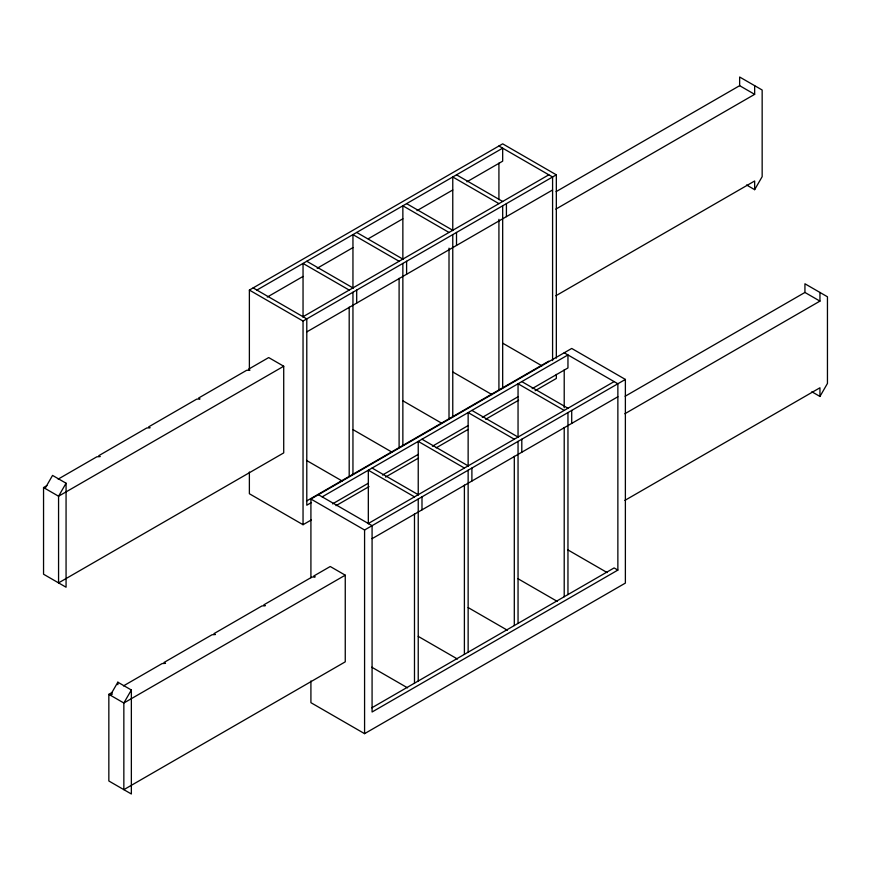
<?xml version="1.0" encoding="UTF-8"?>
<svg xmlns="http://www.w3.org/2000/svg" width="871" height="871" viewBox="0 0 871 871"><rect width="100%" height="100%" fill="white"/><g stroke="black" fill="none" stroke-linecap="round" stroke-linejoin="round"><path stroke-width="1.31" d="M45.052 488.424L52.554 475.424L66.065 483.22L66.065 587.217L43.55 574.218L43.55 487.553L46.925 485.604M66.065 483.22L58.564 496.22L58.564 582.884L283.717 452.898L283.717 366.234L268.704 357.567L248.442 369.26L249.944 370.131L246.558 370.349L198.534 398.08L200.036 398.951L196.65 399.158L148.625 426.899L150.117 427.759L146.742 427.977L98.717 455.707L100.209 456.578L96.833 456.796L58.172 479.115M112.217 692.391L108.842 694.339L108.842 780.993L131.358 793.993L131.358 690.006L117.846 682.2L110.345 695.2L112.446 693.991M131.358 690.006L123.845 703.006L123.845 789.659L345.254 661.84L345.254 575.176L330.24 566.509L313.723 576.047L315.226 576.907L311.851 577.125L263.815 604.855L265.317 605.726L261.942 605.944L213.907 633.674L215.409 634.534L212.034 634.752L163.998 662.483L165.501 663.354L162.126 663.571L123.464 685.891M746.578 185L754.656 189.66L762.158 176.661L762.158 90.007L739.642 77.007L739.642 85.674L556.112 191.631M811.859 391.776L819.949 396.447L827.45 383.447L827.45 296.782L804.935 283.783L804.935 292.449L625.128 396.261M249.378 370.186L249.378 290.076L502.676 143.835L556.329 174.821L556.329 358.112M256.88 290.076L502.676 148.168L502.676 161.168L466.9 181.821M267.266 297.076L303.043 276.434M317.175 268.268L352.951 247.614M368.237 238.785L402.859 218.795M416.991 210.64L452.768 189.987M303.043 316.728L548.828 174.821M249.378 290.076L303.043 321.061L556.329 174.821M306.788 331.895L552.584 189.987M283.717 366.234L58.564 496.22L43.55 487.553M555.829 209.127L754.656 94.34L754.656 85.674M555.829 295.781L754.656 180.994L754.656 189.66M306.505 501.054L548.828 361.138M310.914 577.767L310.914 499.029L571.714 348.454L625.378 379.429L625.378 583.091L364.579 733.654L310.914 702.679L310.914 680.959M311.491 502.502L306.788 505.213L306.788 318.895L253.134 287.909M322.172 496.862L567.957 354.954L567.957 367.954L532.192 388.608M332.559 503.863L368.324 483.209M382.467 475.043L418.232 454.39M432.375 446.235L468.141 425.581M482.284 417.416L518.049 396.762M249.378 472.006L249.378 493.737L303.043 524.712L311.285 519.954M336.021 505.67L369.01 486.628M385.505 477.101L418.494 458.059M436.164 447.857L467.977 429.49M485.648 419.289L518.637 400.235M535.132 390.72L556.329 378.471L556.329 374.399M368.324 523.504L614.12 381.596M310.914 499.029L364.579 530.004L625.378 379.429M372.08 538.67L617.866 396.762M345.254 575.176L123.845 703.006L108.842 694.339M624.855 413.747L819.949 301.116L819.949 292.449M624.855 500.411L819.949 387.78L819.949 396.447M371.786 707.829L614.12 567.925L617.866 570.091L617.866 383.763L564.212 352.788M617.866 570.091L372.08 711.999L372.08 525.67L318.416 494.695M739.642 85.674L754.656 94.34M804.935 292.449L819.949 301.116M498.92 146.001L552.584 176.987L552.584 360.605M456.513 174.821L502.676 201.473M498.92 203.629L452.768 176.987L452.768 230.608M406.605 203.629L452.768 230.282M449.011 232.448L402.859 205.796L402.859 259.427M356.696 232.448L402.859 259.101M399.103 261.267L352.951 234.615L352.951 288.236M502.676 343.163L541.904 365.809M521.805 381.596L567.957 408.249M306.788 261.267L352.951 287.909M564.212 410.415L518.049 383.763L518.049 437.384M349.195 290.076L303.043 263.434L303.043 317.055M452.768 371.971L491.995 394.628M471.897 410.415L518.049 437.057M514.304 439.224L468.141 412.582L468.141 466.203M402.859 400.791L442.087 423.437M421.989 439.224L468.141 465.876M464.395 468.043L418.232 441.39L418.232 495.011M567.957 549.939L607.196 572.595M352.951 429.599L392.179 452.256M372.08 468.043L418.232 494.695M414.487 496.862L368.324 470.209L368.324 523.83M518.049 578.758L557.288 601.404M306.505 460.421L342.27 481.064M468.141 607.566L507.379 630.223M418.232 636.385L457.471 659.031M371.786 667.197L407.563 687.85M571.714 410.415L571.714 423.415M567.957 412.582L567.957 594.566M564.212 369.848L564.212 407.759M564.212 427.476L564.212 596.733M521.805 439.224L521.805 452.223M518.049 441.39L518.049 623.386M514.304 456.284L514.304 625.552M506.421 203.629L506.421 216.629M502.676 205.796L502.676 387.791M498.92 163.062L498.92 199.622M498.92 219.34L498.92 389.958M471.897 468.043L471.897 481.042M468.141 470.209L468.141 652.194M464.395 485.103L464.395 654.361M456.513 232.448L456.513 245.448M452.768 234.615L452.768 416.599M449.011 248.159L449.011 418.766M421.989 496.862L421.989 509.862M418.232 499.029L418.232 681.013M414.487 513.923L414.487 683.18M406.605 261.267L406.605 274.267M402.859 263.434L402.859 445.419M399.103 278.328L399.103 447.585M364.579 530.004L364.579 733.654M356.696 290.076L356.696 303.075M352.951 292.242L352.951 474.238M349.195 307.136L349.195 476.404M303.043 321.061L303.043 524.712M117.846 682.2L117.846 684.682"/></g></svg>
